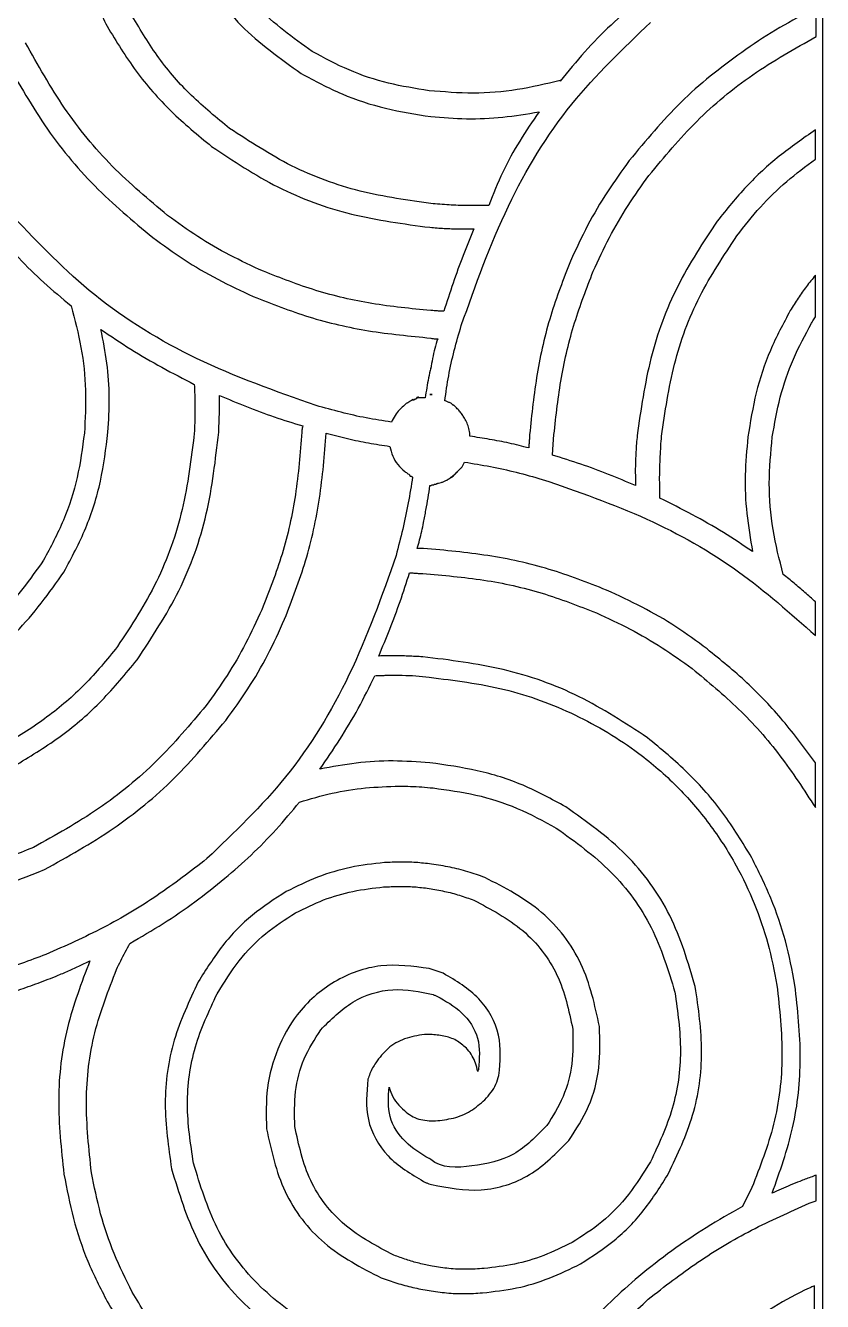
# Model space of a CAD drawing. Extents: x 0 to 371, y 0 to 260.
# Drawn here: x 343.59 to 370.44, y 122.5 to 165.5 of the extents above; entities that cross this region are included whole.
import ezdxf

# ---------------------------------------------------------------- set-up
doc = ezdxf.new("R2010")
doc.units = 0
doc.layers.add('Layer_1', color=7, linetype='CONTINUOUS')

msp = doc.modelspace()

# ---------------------------------------------------------------- linework, layer by layer
at = {"layer": 'Layer_1', "color": 7}
for points in [[(0.02646, 259.95312), (370.443122, 259.95312), (370.443122, 0.661457), (0.02646, 0.661457)], [(357.213848, 153.061664), (357.293435, 153.061664), (357.213848, 153.061664)], [(350.123332, 153.034793)], [(356.658329, 152.902502)], [(356.843326, 152.982083)], [(353.72156, 151.765103)], [(357.963148, 150.298009)], [(355.822193, 143.603326)], [(356.181867, 139.865571)], [(345.757707, 133.984794)]]:
    msp.add_lwpolyline(points, close=True, dxfattribs=at)
for points in [[(370.231665, 165.126561), (370.231665, 166.052603)], [(361.605825, 163.618127), (361.605825, 163.644998)], [(370.204784, 160.999164), (370.204784, 161.977916)], [(370.204784, 155.680627), (370.204784, 157.083125)], [(357.240201, 153.93448), (357.240201, 153.960835)], [(356.658329, 152.876146), (356.631976, 152.876146)], [(357.055204, 152.955728), (357.028851, 152.955728), (356.975617, 152.955728), (356.949265, 152.955728), (356.922912, 152.955728), (356.89656, 152.955728), (356.870207, 152.955728)], [(357.743015, 152.849791), (357.716662, 152.849791)], [(358.113537, 152.611563), (358.03395, 152.691145)], [(358.563117, 151.659166), (358.563117, 151.711877)], [(358.166242, 150.494897), (358.245829, 150.574478)], [(358.298534, 150.627188), (358.37812, 150.785835)], [(357.478431, 150.071666), (357.504784, 150.071666)], [(357.769367, 150.177603), (357.796249, 150.177603), (357.822601, 150.203958)], [(357.981245, 150.309895), (358.060832, 150.38896)], [(357.213848, 149.992085), (357.240201, 149.992085)], [(357.002499, 147.875418), (356.790621, 147.875418)], [(370.204784, 144.938647), (370.204784, 146.076561)], [(370.204784, 139.144168), (370.204784, 140.652603)], [(357.663957, 133.561563), (357.187496, 133.72021)], [(357.293435, 131.498123), (357.028851, 131.498123)], [(357.187496, 128.587706), (357.399374, 128.587706)], [(369.993435, 125.809581), (370.231665, 125.888647), (370.231665, 126.761978)], [(368.061765, 126.338748), (367.744476, 125.703645)], [(370.178431, 122.105415), (370.178431, 123.031456)]]:
    msp.add_lwpolyline(points, dxfattribs=at)
for points, knots in [([(348.508951, 169.941771), (348.756122, 169.125187), (349.247909, 167.500461), (350.777636, 165.379759), (352.169615, 164.385996), (352.874576, 163.88271)], [0, 0, 0, 0, 2.548266, 5.070183, 7.657964, 7.657964, 7.657964, 7.657964]), ([(353.245098, 164.62375), (352.603369, 165.087421), (351.335958, 166.003168), (349.929763, 167.930581), (349.476908, 169.411566), (349.249996, 170.153644)], [0, 0, 0, 0, 2.366487, 4.673791, 6.990992, 6.990992, 6.990992, 6.990992]), ([(344.884371, 169.756769), (344.979483, 169.258366), (345.169245, 168.263987), (345.651251, 166.81927), (346.110201, 165.91977), (346.339579, 165.47021)], [0, 0, 0, 0, 1.521336, 3.035266, 4.547924, 4.547924, 4.547924, 4.547924]), ([(364.251659, 166.343541), (363.936949, 166.071), (363.302796, 165.521819), (362.4127, 164.614901), (361.876294, 163.95225), (361.605825, 163.618127)], [0, 0, 0, 0, 1.248722, 2.516229, 3.805333, 3.805333, 3.805333, 3.805333]), ([(370.231665, 166.052603), (370.211804, 166.043549), (370.170413, 166.024682), (370.107399, 166.000927), (369.246689, 165.609935), (367.710163, 164.639859), (365.614674, 162.982485), (364.491838, 161.621595), (363.93437, 160.945938)], [0, 0, 0, 0, 0.065467, 0.136432, 0.201899, 2.900739, 5.558449, 8.179016, 8.179016, 8.179016, 8.179016]), ([(350.466973, 162.030627), (350.027573, 162.38871), (349.155324, 163.099538), (348.042206, 164.375349), (347.471321, 165.334873), (347.186034, 165.814375)], [0, 0, 0, 0, 1.698782, 3.372239, 5.043885, 5.043885, 5.043885, 5.043885]), ([(358.272181, 155.389688), (358.754212, 156.750188), (359.68734, 159.383878), (361.822869, 162.902854), (363.725084, 164.720235), (364.648534, 165.602501)], [0, 0, 0, 0, 4.325799, 8.373985, 12.193381, 12.193381, 12.193381, 12.193381]), ([(346.339579, 165.47021), (346.650917, 164.957652), (347.27248, 163.93437), (348.46603, 162.572136), (349.39272, 161.807119), (349.858749, 161.422394)], [0, 0, 0, 0, 1.796895, 3.587358, 5.398689, 5.398689, 5.398689, 5.398689]), ([(364.595829, 160.443127), (365.113673, 161.066744), (366.155901, 162.321856), (368.064677, 163.905826), (369.505697, 164.7176), (370.231665, 165.126561)], [0, 0, 0, 0, 2.428551, 4.887777, 7.384546, 7.384546, 7.384546, 7.384546]), ([(348.376659, 159.093855), (347.73717, 159.63098), (346.450776, 160.711459), (344.837256, 162.686882), (344.005986, 164.169062), (343.587807, 164.914688)], [0, 0, 0, 0, 2.501839, 5.032693, 7.594724, 7.594724, 7.594724, 7.594724]), ([(342.847291, 164.465103), (343.28627, 163.677561), (344.157665, 162.114256), (345.855898, 160.042422), (347.205787, 158.912815), (347.874374, 158.353331)], [0, 0, 0, 0, 2.701851, 5.363294, 7.97507, 7.97507, 7.97507, 7.97507]), ([(357.187496, 163.300833), (356.728599, 163.373369), (355.808406, 163.518822), (354.475283, 163.960951), (353.654557, 164.403141), (353.245098, 164.62375)], [0, 0, 0, 0, 1.392508, 2.792301, 4.185936, 4.185936, 4.185936, 4.185936]), ([(352.874576, 163.88271), (353.32774, 163.639148), (354.235002, 163.151524), (355.71282, 162.671002), (356.730901, 162.508696), (357.240201, 162.427502)], [0, 0, 0, 0, 1.541296, 3.085767, 4.63181, 4.63181, 4.63181, 4.63181]), ([(361.605825, 163.644998), (361.124452, 163.530442), (360.161047, 163.301174), (358.671722, 163.178811), (357.682615, 163.260128), (357.187496, 163.300833)], [0, 0, 0, 0, 1.483304, 2.968637, 4.457369, 4.457369, 4.457369, 4.457369]), ([(357.240201, 162.427502), (357.641665, 162.395812), (358.450175, 162.331991), (359.675565, 162.386343), (360.485038, 162.519683), (360.891662, 162.586664)], [0, 0, 0, 0, 1.207436, 2.431654, 3.667341, 3.667341, 3.667341, 3.667341]), ([(360.891662, 162.586664), (360.669207, 162.263297), (360.221839, 161.61299), (359.6463, 160.561616), (359.348737, 159.815447), (359.198223, 159.438019)], [0, 0, 0, 0, 1.177146, 2.3673, 3.58549, 3.58549, 3.58549, 3.58549]), ([(357.319787, 159.49073), (356.494252, 159.604223), (354.85558, 159.829505), (352.515814, 160.687167), (351.148024, 161.58405), (350.466973, 162.030627)], [0, 0, 0, 0, 2.495871, 4.954259, 7.392291, 7.392291, 7.392291, 7.392291]), ([(370.204784, 161.977916), (369.792477, 161.692521), (368.968041, 161.121854), (367.850177, 160.094202), (367.216786, 159.306125), (366.897492, 158.908853)], [0, 0, 0, 0, 1.503379, 3.006114, 4.533713, 4.533713, 4.533713, 4.533713]), ([(349.858749, 161.422394), (350.587186, 160.936944), (352.049604, 159.96235), (354.56625, 159.046357), (356.326935, 158.814017), (357.213848, 158.69698)], [0, 0, 0, 0, 2.619891, 5.259719, 7.939247, 7.939247, 7.939247, 7.939247]), ([(363.93437, 160.945938), (363.682802, 160.598304), (363.173584, 159.894632), (362.508699, 158.761406), (362.136714, 157.961231), (361.949995, 157.559581)], [0, 0, 0, 0, 1.286898, 2.604908, 3.933251, 3.933251, 3.933251, 3.933251]), ([(367.55895, 158.406041), (367.815192, 158.736694), (368.323832, 159.393038), (369.219914, 160.257418), (369.876835, 160.752173), (370.204784, 160.999164)], [0, 0, 0, 0, 1.253799, 2.488785, 3.719926, 3.719926, 3.719926, 3.719926]), ([(362.717393, 157.215416), (362.893277, 157.597311), (363.24317, 158.357032), (363.872352, 159.437319), (364.355539, 160.109066), (364.595829, 160.443127)], [0, 0, 0, 0, 1.260922, 2.508408, 3.742494, 3.742494, 3.742494, 3.742494]), ([(351.604893, 157.215416), (351.222957, 157.391306), (350.463124, 157.741225), (349.382623, 158.37034), (348.710762, 158.85356), (348.376659, 159.093855)], [0, 0, 0, 0, 1.261045, 2.508749, 3.742947, 3.742947, 3.742947, 3.742947]), ([(359.198223, 159.438019), (358.9869, 159.43265), (358.566145, 159.421959), (357.939339, 159.442971), (357.525137, 159.4749), (357.319787, 159.49073)], [0, 0, 0, 0, 0.634069, 1.262461, 1.880318, 1.880318, 1.880318, 1.880318]), ([(353.37739, 152.691145), (352.01689, 153.173176), (349.383201, 154.106303), (345.864226, 156.241834), (344.046845, 158.14405), (343.164579, 159.0675)], [0, 0, 0, 0, 4.325799, 8.373984, 12.193381, 12.193381, 12.193381, 12.193381]), ([(357.213848, 158.69698), (357.375097, 158.682738), (357.70108, 158.653946), (358.195652, 158.644661), (358.528188, 158.6444), (358.695409, 158.644269)], [0, 0, 0, 0, 0.485488, 0.981473, 1.483178, 1.483178, 1.483178, 1.483178]), ([(366.897492, 158.908853), (366.425706, 158.194781), (365.475102, 156.755997), (364.570145, 154.287692), (364.323269, 152.557009), (364.198954, 151.685522)], [0, 0, 0, 0, 2.561757, 5.16169, 7.798819, 7.798819, 7.798819, 7.798819]), ([(342.582707, 158.538333), (342.837224, 158.243129), (343.349448, 157.649022), (344.201493, 156.820244), (344.813494, 156.309242), (345.122601, 156.051146)], [0, 0, 0, 0, 1.168936, 2.352525, 3.560392, 3.560392, 3.560392, 3.560392]), ([(347.874374, 158.353331), (348.222007, 158.101763), (348.925678, 157.592545), (350.058901, 156.927659), (350.859074, 156.555675), (351.260723, 156.368956)], [0, 0, 0, 0, 1.286896, 2.604903, 3.933244, 3.933244, 3.933244, 3.933244]), ([(358.695409, 158.644269), (358.571839, 158.345034), (358.322702, 157.741727), (357.989027, 156.813454), (357.783801, 156.183679), (357.680494, 155.86666)], [0, 0, 0, 0, 0.97113, 1.957958, 2.958231, 2.958231, 2.958231, 2.958231]), ([(365.019056, 151.659166), (365.137883, 152.475253), (365.373332, 154.09229), (366.217968, 156.401209), (367.113729, 157.740414), (367.55895, 158.406041)], [0, 0, 0, 0, 2.47089, 4.895948, 7.292381, 7.292381, 7.292381, 7.292381]), ([(361.949995, 157.559581), (361.714421, 156.951308), (361.236692, 155.717774), (360.787313, 153.749559), (360.646017, 152.397454), (360.574374, 151.711877)], [0, 0, 0, 0, 1.955079, 3.964759, 6.031876, 6.031876, 6.031876, 6.031876]), ([(357.240201, 155.8925), (356.578817, 155.957148), (355.273052, 156.084782), (353.376303, 156.52228), (352.189016, 156.986854), (351.604893, 157.215416)], [0, 0, 0, 0, 1.992575, 3.933927, 5.81399, 5.81399, 5.81399, 5.81399]), ([(361.394476, 151.711877), (361.466193, 152.355999), (361.607907, 153.628798), (362.046577, 155.478845), (362.495985, 156.642248), (362.717393, 157.215416)], [0, 0, 0, 0, 1.943386, 3.84017, 5.682105, 5.682105, 5.682105, 5.682105]), ([(370.204784, 157.083125), (370.102455, 156.95804), (369.897792, 156.707864), (369.620581, 156.306479), (369.446229, 156.031254), (369.358329, 155.8925)], [0, 0, 0, 0, 0.484647, 0.969317, 1.462103, 1.462103, 1.462103, 1.462103]), ([(351.260723, 156.368956), (351.882011, 156.124483), (353.143786, 155.627982), (355.157162, 155.164957), (356.541137, 155.033074), (357.240201, 154.966458)], [0, 0, 0, 0, 2.001113, 4.064069, 6.169652, 6.169652, 6.169652, 6.169652]), ([(345.122601, 156.051146), (345.246016, 155.585359), (345.49319, 154.652483), (345.646315, 153.207963), (345.59685, 152.245226), (345.572181, 151.765103)], [0, 0, 0, 0, 1.444351, 2.892737, 4.33365, 4.33365, 4.33365, 4.33365]), ([(357.680494, 155.86666), (357.634579, 155.868601), (357.539023, 155.872641), (357.392697, 155.888103), (357.291612, 155.891017), (357.240201, 155.8925)], [0, 0, 0, 0, 0.13784, 0.286873, 0.441115, 0.441115, 0.441115, 0.441115]), ([(369.358329, 155.8925), (369.121933, 155.450045), (368.648842, 154.564571), (368.171838, 153.124981), (368.010404, 152.131082), (367.929473, 151.632811)], [0, 0, 0, 0, 1.503159, 3.008233, 4.521331, 4.521331, 4.521331, 4.521331]), ([(370.072492, 155.46927), (370.088035, 155.493296), (370.117645, 155.539067), (370.159631, 155.610829), (370.189241, 155.6566), (370.204784, 155.680627)], [0, 0, 0, 0, 0.085838, 0.163521, 0.249359, 0.249359, 0.249359, 0.249359]), ([(346.365931, 151.791458), (346.388815, 152.180957), (346.434502, 152.958616), (346.356424, 154.122974), (346.203632, 154.88079), (346.127701, 155.257396)], [0, 0, 0, 0, 1.16987, 2.335716, 3.487486, 3.487486, 3.487486, 3.487486]), ([(346.127701, 155.257396), (346.460103, 155.032807), (347.12909, 154.580802), (348.183451, 153.967689), (348.910469, 153.593585), (349.276348, 153.405313)], [0, 0, 0, 0, 1.203234, 2.421603, 3.655969, 3.655969, 3.655969, 3.655969]), ([(357.716662, 152.849791), (357.757332, 153.132578), (357.839132, 153.701358), (358.025332, 154.549867), (358.189495, 155.108377), (358.272181, 155.389688)], [0, 0, 0, 0, 0.856909, 1.723537, 2.603019, 2.603019, 2.603019, 2.603019]), ([(368.749575, 151.632811), (368.828943, 152.080597), (368.987647, 152.975991), (369.430787, 154.270689), (369.858942, 155.070399), (370.072492, 155.46927)], [0, 0, 0, 0, 1.363155, 2.725773, 4.081693, 4.081693, 4.081693, 4.081693]), ([(357.240201, 154.966458), (357.266508, 154.959351), (357.318533, 154.945296), (357.398969, 154.94025), (357.451978, 154.940152), (357.478431, 154.940103)], [0, 0, 0, 0, 0.08155, 0.161267, 0.240676, 0.240676, 0.240676, 0.240676]), ([(357.478431, 154.940103), (357.444783, 154.832008), (357.376804, 154.613632), (357.29832, 154.277468), (357.259613, 154.049042), (357.240201, 153.93448)], [0, 0, 0, 0, 0.339555, 0.685981, 1.034529, 1.034529, 1.034529, 1.034529]), ([(357.240201, 153.960835), (357.215593, 153.848652), (357.166957, 153.626928), (357.107677, 153.291309), (357.072779, 153.068125), (357.055204, 152.955728)], [0, 0, 0, 0, 0.344516, 0.680921, 1.022213, 1.022213, 1.022213, 1.022213]), ([(349.276348, 153.405313), (349.283393, 153.220481), (349.297405, 152.852884), (349.297672, 152.305766), (349.283406, 151.944056), (349.276348, 151.765103)], [0, 0, 0, 0, 0.554872, 1.103538, 1.64078, 1.64078, 1.64078, 1.64078]), ([(350.096451, 151.791458), (350.103607, 151.926313), (350.118119, 152.199799), (350.123034, 152.61446), (350.123232, 152.89403), (350.123332, 153.034793)], [0, 0, 0, 0, 0.405094, 0.821528, 1.24383, 1.24383, 1.24383, 1.24383]), ([(350.123332, 153.034793), (350.425416, 152.905888), (351.032327, 152.646906), (351.968011, 152.301969), (352.606141, 152.103417), (352.92781, 152.003331)], [0, 0, 0, 0, 0.985224, 1.979397, 2.989934, 2.989934, 2.989934, 2.989934]), ([(355.917284, 152.135623), (355.634378, 152.177912), (355.065247, 152.262986), (354.219776, 152.460081), (353.659093, 152.613874), (353.37739, 152.691145)], [0, 0, 0, 0, 0.857836, 1.725738, 2.602109, 2.602109, 2.602109, 2.602109]), ([(356.631976, 152.876146), (356.607664, 152.865769), (356.561306, 152.845981), (356.502235, 152.80643), (356.459317, 152.770564), (356.417226, 152.764449), (356.39247, 152.742033), (356.318748, 152.669518), (356.186238, 152.553742), (356.031234, 152.359094), (355.955682, 152.210926), (355.917284, 152.135623)], [0, 0, 0, 0, 0.079, 0.150637, 0.214084, 0.241585, 0.27433, 0.310965, 0.554251, 0.799137, 1.052214, 1.052214, 1.052214, 1.052214]), ([(356.658329, 152.902502), (356.649314, 152.900703), (356.632334, 152.897315), (356.618758, 152.887056), (356.598265, 152.871454), (356.629233, 152.881944), (356.637096, 152.897887), (356.651005, 152.90091), (356.658329, 152.902502)], [0, 0, 0, 0, 0.026326, 0.049588, 0.059946, 0.08065, 0.099263, 0.119967, 0.119967, 0.119967, 0.119967]), ([(356.870207, 152.955728), (356.855216, 152.955837), (356.828909, 152.956028), (356.791005, 152.950706), (356.769685, 152.935063), (356.758179, 152.923336), (356.752448, 152.91877), (356.745901, 152.912989), (356.735508, 152.909333), (356.723895, 152.903331), (356.705023, 152.904227), (356.695954, 152.884444), (356.676691, 152.875396), (356.664939, 152.875876), (356.658329, 152.876146)], [0, 0, 0, 0, 0.045115, 0.079171, 0.112338, 0.121873, 0.1285, 0.134326, 0.147904, 0.160995, 0.173362, 0.200337, 0.215562, 0.235129, 0.235129, 0.235129, 0.235129]), ([(356.843326, 152.982083), (356.833989, 152.980282), (356.814644, 152.97655), (356.796362, 152.961919), (356.748778, 152.95274), (356.796362, 152.961919), (356.814644, 152.97655), (356.833989, 152.980282), (356.843326, 152.982083)], [0, 0, 0, 0, 0.027247, 0.056453, 0.0837, 0.110946, 0.140152, 0.167399, 0.167399, 0.167399, 0.167399]), ([(357.875306, 152.797081), (357.859613, 152.798583), (357.828916, 152.801522), (357.786708, 152.825924), (357.758352, 152.841413), (357.743015, 152.849791)], [0, 0, 0, 0, 0.046711, 0.09137, 0.143979, 0.143979, 0.143979, 0.143979]), ([(358.03395, 152.691145), (358.026902, 152.692539), (358.013516, 152.695187), (358.001902, 152.713815), (357.973563, 152.715885), (357.954475, 152.747625), (357.918101, 152.772895), (357.890508, 152.78849), (357.875306, 152.797081)], [0, 0, 0, 0, 0.020704, 0.039317, 0.060021, 0.098195, 0.140842, 0.193161, 0.193161, 0.193161, 0.193161]), ([(358.37812, 152.267914), (358.351989, 152.309802), (358.300836, 152.391797), (358.212844, 152.507369), (358.146878, 152.576581), (358.113537, 152.611563)], [0, 0, 0, 0, 0.148072, 0.289855, 0.434751, 0.434751, 0.434751, 0.434751]), ([(358.563117, 151.711877), (358.552735, 151.779813), (358.532543, 151.911933), (358.474612, 152.101871), (358.410011, 152.213037), (358.37812, 152.267914)], [0, 0, 0, 0, 0.206158, 0.400932, 0.59082, 0.59082, 0.59082, 0.59082]), ([(344.884371, 147.081668), (345.143573, 147.569767), (345.661975, 148.545961), (346.16081, 150.140964), (346.297444, 151.24038), (346.365931, 151.791458)], [0, 0, 0, 0, 1.655746, 3.311481, 4.975488, 4.975488, 4.975488, 4.975488]), ([(347.345207, 144.118541), (347.846574, 144.877484), (348.854293, 146.402918), (349.783551, 149.030862), (349.991698, 150.867262), (350.096451, 151.791458)], [0, 0, 0, 0, 2.722158, 5.471388, 8.256756, 8.256756, 8.256756, 8.256756]), ([(352.901457, 151.791458), (352.843951, 151.088607), (352.730613, 149.703376), (352.28702, 147.688038), (351.794346, 146.431124), (351.551659, 145.811978)], [0, 0, 0, 0, 2.114459, 4.167331, 6.160257, 6.160257, 6.160257, 6.160257]), ([(352.92781, 152.003331), (352.920737, 151.979315), (352.90733, 151.933794), (352.901339, 151.862175), (352.901417, 151.81564), (352.901457, 151.791458)], [0, 0, 0, 0, 0.074913, 0.141994, 0.214569, 0.214569, 0.214569, 0.214569]), ([(345.572181, 151.765103), (345.505259, 151.264477), (345.37143, 150.263358), (344.906282, 148.813418), (344.432896, 147.923053), (344.19656, 147.478543)], [0, 0, 0, 0, 1.513457, 3.026512, 4.535004, 4.535004, 4.535004, 4.535004]), ([(349.276348, 151.765103), (349.169426, 150.900351), (348.956818, 149.180839), (348.09292, 146.715512), (347.151805, 145.281381), (346.683749, 144.568127)], [0, 0, 0, 0, 2.61027, 5.190382, 7.743209, 7.743209, 7.743209, 7.743209]), ([(352.319056, 145.494168), (352.570687, 146.144277), (353.082428, 147.466406), (353.544204, 149.579243), (353.662007, 151.031129), (353.72156, 151.765103)], [0, 0, 0, 0, 2.089227, 4.248873, 6.456838, 6.456838, 6.456838, 6.456838]), ([(353.72156, 151.765103), (353.958977, 151.69983), (354.430804, 151.570111), (355.147687, 151.426959), (355.626198, 151.35223), (355.864579, 151.315002)], [0, 0, 0, 0, 0.738481, 1.467605, 2.191421, 2.191421, 2.191421, 2.191421]), ([(360.547492, 151.262291), (360.327596, 151.318827), (359.890226, 151.431274), (359.225918, 151.552563), (358.783712, 151.623686), (358.563117, 151.659166)], [0, 0, 0, 0, 0.680934, 1.354363, 2.024705, 2.024705, 2.024705, 2.024705]), ([(360.574374, 151.711877), (360.572777, 151.661215), (360.569642, 151.56173), (360.552224, 151.412438), (360.549089, 151.312953), (360.547492, 151.262291)], [0, 0, 0, 0, 0.151997, 0.298481, 0.450478, 0.450478, 0.450478, 0.450478]), ([(361.341242, 151.024063), (361.348454, 151.103056), (361.362686, 151.258948), (361.372415, 151.488807), (361.387246, 151.638767), (361.394476, 151.711877)], [0, 0, 0, 0, 0.237934, 0.469565, 0.689925, 0.689925, 0.689925, 0.689925]), ([(364.198954, 151.685522), (364.183134, 151.50009), (364.151363, 151.127706), (364.130142, 150.562506), (364.140844, 150.183501), (364.146249, 149.992085)], [0, 0, 0, 0, 0.558295, 1.121167, 1.695522, 1.695522, 1.695522, 1.695522]), ([(364.966351, 149.568855), (364.960953, 149.80437), (364.950245, 150.271556), (364.971496, 150.968908), (365.00324, 151.429616), (365.019056, 151.659166)], [0, 0, 0, 0, 0.706631, 1.40173, 2.091998, 2.091998, 2.091998, 2.091998]), ([(367.929473, 151.632811), (367.890698, 151.205383), (367.812854, 150.347276), (367.866075, 149.049376), (368.014069, 148.19665), (368.088117, 147.769998)], [0, 0, 0, 0, 1.28672, 2.583227, 3.881496, 3.881496, 3.881496, 3.881496]), ([(369.120098, 147.002603), (368.99132, 147.503702), (368.733117, 148.508423), (368.606716, 150.072814), (368.701857, 151.111731), (368.749575, 151.632811)], [0, 0, 0, 0, 1.550462, 3.108725, 4.676749, 4.676749, 4.676749, 4.676749]), ([(355.864579, 151.315002), (355.890515, 151.204534), (355.941848, 150.985893), (356.12022, 150.694086), (356.284771, 150.543934), (356.367393, 150.468541)], [0, 0, 0, 0, 0.338897, 0.670754, 1.005417, 1.005417, 1.005417, 1.005417]), ([(364.146249, 149.992085), (363.844117, 150.121028), (363.237064, 150.380104), (362.301236, 150.725298), (361.66296, 150.923939), (361.341242, 151.024063)], [0, 0, 0, 0, 0.985402, 1.9799, 2.990608, 2.990608, 2.990608, 2.990608]), ([(358.060832, 150.38896), (358.067939, 150.390873), (358.08313, 150.394963), (358.095252, 150.419042), (358.10756, 150.444143), (358.136465, 150.447101), (358.147007, 150.473235), (358.159226, 150.486995), (358.166242, 150.494897)], [0, 0, 0, 0, 0.021088, 0.045075, 0.07725, 0.098288, 0.122071, 0.15414, 0.15414, 0.15414, 0.15414]), ([(358.245829, 150.574478), (358.253827, 150.58142), (358.267758, 150.593511), (358.292898, 150.604804), (358.296734, 150.620038), (358.298534, 150.627188)], [0, 0, 0, 0, 0.032068, 0.055851, 0.07689, 0.07689, 0.07689, 0.07689]), ([(358.37812, 150.785835), (358.669618, 150.738075), (359.255226, 150.642127), (360.130481, 150.451252), (360.707358, 150.286732), (360.997601, 150.203958)], [0, 0, 0, 0, 0.886089, 1.780118, 2.685403, 2.685403, 2.685403, 2.685403]), ([(356.631976, 150.283539), (356.584235, 149.991771), (356.488085, 149.404159), (356.301467, 148.521711), (356.15199, 147.934457), (356.076457, 147.637706)], [0, 0, 0, 0, 0.886865, 1.786119, 2.704709, 2.704709, 2.704709, 2.704709]), ([(356.367393, 150.468541), (356.385316, 150.457855), (356.422114, 150.435915), (356.471316, 150.395231), (356.508114, 150.373291), (356.526037, 150.362605)], [0, 0, 0, 0, 0.062523, 0.128365, 0.190888, 0.190888, 0.190888, 0.190888]), ([(356.526037, 150.362605), (356.527812, 150.353797), (356.531426, 150.335856), (356.552043, 150.315279), (356.576663, 150.31034), (356.599247, 150.305684), (356.611492, 150.287743), (356.624919, 150.284988), (356.631976, 150.283539)], [0, 0, 0, 0, 0.02659, 0.054164, 0.080754, 0.101587, 0.120387, 0.141221, 0.141221, 0.141221, 0.141221]), ([(357.240201, 149.992085), (357.251009, 149.999079), (357.273089, 150.013366), (357.31007, 150.02032), (357.347847, 150.013011), (357.369844, 150.039654), (357.398287, 150.046986), (357.422396, 150.039972), (357.436333, 150.055804), (357.453382, 150.066636), (357.469745, 150.069922), (357.478431, 150.071666)], [0, 0, 0, 0, 0.038244, 0.078122, 0.111485, 0.143867, 0.171286, 0.197817, 0.208175, 0.231437, 0.257763, 0.257763, 0.257763, 0.257763]), ([(357.504784, 150.071666), (357.533521, 150.080773), (357.593368, 150.099737), (357.684261, 150.129454), (357.741062, 150.161589), (357.769367, 150.177603)], [0, 0, 0, 0, 0.090503, 0.188474, 0.285792, 0.285792, 0.285792, 0.285792]), ([(357.822601, 150.203958), (357.829641, 150.205351), (357.84301, 150.207997), (357.854744, 150.226644), (357.880603, 150.228478), (357.901138, 150.25312), (357.924315, 150.259051), (357.96655, 150.289169), (357.945049, 150.279437), (357.937382, 150.274683), (357.928479, 150.269829), (357.918826, 150.266105), (357.910175, 150.263317), (357.893828, 150.25033), (357.923851, 150.276687), (357.938522, 150.287074), (357.960083, 150.294003), (357.970295, 150.304681), (357.976809, 150.308109), (357.980259, 150.309497), (357.981245, 150.309895)], [0, 0, 0, 0, 0.020704, 0.039317, 0.060021, 0.093039, 0.123002, 0.156021, 0.166067, 0.175841, 0.185629, 0.195942, 0.206203, 0.215835, 0.240094, 0.264823, 0.290362, 0.300994, 0.308966, 0.31216, 0.31216, 0.31216, 0.31216]), ([(357.963148, 150.298009), (357.962938, 150.297702), (357.962506, 150.297068), (357.962171, 150.295952), (357.961185, 150.293974), (357.958722, 150.291808), (357.955571, 150.28872), (357.952792, 150.276323), (357.977709, 150.293719), (357.989014, 150.295646), (358.016746, 150.313271), (357.990899, 150.308197), (357.979573, 150.304393), (357.970596, 150.300239), (357.965576, 150.298664), (357.964341, 150.298414), (357.963541, 150.298143), (357.963148, 150.298009)], [0, 0, 0, 0, 0.001111, 0.002286, 0.003469, 0.007703, 0.011844, 0.017067, 0.037771, 0.057608, 0.076462, 0.092032, 0.105709, 0.118982, 0.120221, 0.121509, 0.122753, 0.122753, 0.122753, 0.122753]), ([(360.997601, 150.203958), (362.188043, 149.793336), (364.500907, 148.995554), (367.6364, 147.226724), (369.364315, 145.687389), (370.204784, 144.938647)], [0, 0, 0, 0, 3.774179, 7.332711, 10.702872, 10.702872, 10.702872, 10.702872]), ([(356.790621, 147.875418), (356.817026, 147.972378), (356.869711, 148.16584), (356.94389, 148.456232), (357.012118, 148.79177), (357.08054, 149.168754), (357.154813, 149.582627), (357.194383, 149.857076), (357.213848, 149.992085)], [0, 0, 0, 0, 0.301481, 0.601542, 0.898921, 1.328421, 1.751036, 2.160221, 2.160221, 2.160221, 2.160221]), ([(368.088117, 147.769998), (367.761886, 147.98794), (367.101519, 148.429105), (366.058039, 149.02837), (365.332146, 149.387753), (364.966351, 149.568855)], [0, 0, 0, 0, 1.176781, 2.382078, 3.606441, 3.606441, 3.606441, 3.606441]), ([(344.19656, 147.478543), (343.737488, 146.836175), (342.828501, 145.564249), (340.89448, 144.163687), (339.410405, 143.710535), (338.666662, 143.483438)], [0, 0, 0, 0, 2.359118, 4.671189, 6.99391, 6.99391, 6.99391, 6.99391]), ([(356.076457, 147.637706), (355.594383, 146.277158), (354.661152, 143.64332), (352.525401, 140.124202), (350.623066, 138.30669), (349.699576, 137.424377)], [0, 0, 0, 0, 4.325974, 8.374506, 12.194093, 12.194093, 12.194093, 12.194093]), ([(363.166973, 146.473436), (362.528083, 146.72332), (361.230391, 147.230875), (359.151846, 147.682657), (357.725165, 147.810607), (357.002499, 147.875418)], [0, 0, 0, 0, 2.055688, 4.175448, 6.351366, 6.351366, 6.351366, 6.351366]), ([(338.825307, 142.716043), (339.642425, 142.958113), (341.270589, 143.440452), (343.387265, 144.980468), (344.380998, 146.37518), (344.884371, 147.081668)], [0, 0, 0, 0, 2.544261, 5.069618, 7.661991, 7.661991, 7.661991, 7.661991]), ([(355.494056, 144.250833), (355.617724, 144.553464), (355.867013, 145.163509), (356.22246, 146.094919), (356.424306, 146.733478), (356.526037, 147.055313)], [0, 0, 0, 0, 0.98081, 1.97712, 2.98951, 2.98951, 2.98951, 2.98951]), ([(356.526037, 147.055313), (356.576696, 147.053748), (356.676171, 147.050675), (356.825484, 147.033596), (356.924958, 147.030523), (356.975617, 147.028958)], [0, 0, 0, 0, 0.151989, 0.298449, 0.450438, 0.450438, 0.450438, 0.450438]), ([(356.975617, 147.028958), (357.663144, 146.971365), (359.019483, 146.857747), (360.989646, 146.421568), (362.219252, 145.941761), (362.823332, 145.706041)], [0, 0, 0, 0, 2.068679, 4.08105, 6.024423, 6.024423, 6.024423, 6.024423]), ([(370.204784, 146.076561), (370.088052, 146.182656), (369.853368, 146.395953), (369.49192, 146.705104), (369.24378, 146.903643), (369.120098, 147.002603)], [0, 0, 0, 0, 0.47321, 0.951367, 1.426544, 1.426544, 1.426544, 1.426544]), ([(366.553851, 144.489061), (366.206926, 144.745671), (365.507318, 145.263149), (364.368182, 145.919865), (363.568451, 146.288417), (363.166973, 146.473436)], [0, 0, 0, 0, 1.293786, 2.609047, 3.934959, 3.934959, 3.934959, 3.934959]), ([(351.551659, 145.811978), (351.375769, 145.430042), (351.025851, 144.670212), (350.396736, 143.589714), (349.913518, 142.917854), (349.673223, 142.583752)], [0, 0, 0, 0, 1.261043, 2.508743, 3.742939, 3.742939, 3.742939, 3.742939]), ([(350.334681, 142.081456), (350.590775, 142.432921), (351.105278, 143.139029), (351.768827, 144.282674), (352.134662, 145.08817), (352.319056, 145.494168)], [0, 0, 0, 0, 1.304057, 2.619905, 3.957169, 3.957169, 3.957169, 3.957169]), ([(362.823332, 145.706041), (363.205227, 145.530158), (363.964946, 145.180264), (365.045231, 144.55108), (365.716977, 144.067892), (366.051037, 143.827603)], [0, 0, 0, 0, 1.260922, 2.508405, 3.74249, 3.74249, 3.74249, 3.74249]), ([(346.683749, 144.568127), (346.326279, 144.129596), (345.61657, 143.258952), (344.328832, 142.166088), (342.991667, 141.298854), (341.625666, 140.653393), (340.275791, 140.190644), (339.344294, 140.004591), (338.878541, 139.911563)], [0, 0, 0, 0, 1.694236, 3.363681, 5.041599, 6.462658, 7.886231, 9.309833, 9.309833, 9.309833, 9.309833]), ([(370.204784, 140.652603), (369.849695, 141.132719), (369.143981, 142.086917), (367.923121, 143.380157), (367.009305, 144.120212), (366.553851, 144.489061)], [0, 0, 0, 0, 1.790655, 3.558801, 5.315728, 5.315728, 5.315728, 5.315728]), ([(343.296871, 140.599377), (343.809467, 140.910721), (344.832847, 141.532309), (346.195324, 142.725778), (346.960442, 143.652506), (347.345207, 144.118541)], [0, 0, 0, 0, 1.797008, 3.587658, 5.399077, 5.399077, 5.399077, 5.399077]), ([(356.975617, 144.224478), (356.810381, 144.233148), (356.482021, 144.250377), (355.98791, 144.26714), (355.659325, 144.25629), (355.494056, 144.250833)], [0, 0, 0, 0, 0.496425, 0.986507, 1.482446, 1.482446, 1.482446, 1.482446]), ([(364.543124, 141.499063), (363.792823, 141.991799), (362.284493, 142.982347), (359.69284, 143.894251), (357.884534, 144.114016), (356.975617, 144.224478)], [0, 0, 0, 0, 2.686193, 5.400056, 8.142673, 8.142673, 8.142673, 8.142673]), ([(355.361765, 143.589375), (355.412668, 143.591463), (355.514756, 143.595651), (355.668239, 143.60038), (355.770825, 143.602343), (355.822193, 143.603326)], [0, 0, 0, 0, 0.152838, 0.306522, 0.460652, 0.460652, 0.460652, 0.460652]), ([(355.822193, 143.603326), (355.976379, 143.604271), (356.283232, 143.606152), (356.739285, 143.587872), (357.039252, 143.553601), (357.187496, 143.536665)], [0, 0, 0, 0, 0.462565, 0.920574, 1.368072, 1.368072, 1.368072, 1.368072]), ([(366.051037, 143.827603), (366.584834, 143.387183), (367.659611, 142.500417), (369.056606, 140.919729), (369.821079, 139.737535), (370.204784, 139.144168)], [0, 0, 0, 0, 2.074087, 4.176082, 6.294278, 6.294278, 6.294278, 6.294278]), ([(353.509681, 140.44073), (353.735775, 140.771376), (354.190727, 141.436712), (354.817875, 142.483808), (355.179334, 143.218547), (355.361765, 143.589375)], [0, 0, 0, 0, 1.20159, 2.41788, 3.657285, 3.657285, 3.657285, 3.657285]), ([(357.187496, 143.536665), (358.040251, 143.431877), (359.731972, 143.223998), (362.131172, 142.336795), (364.069686, 141.180613), (365.554542, 139.894288), (366.656005, 138.6178), (367.519479, 137.278925), (368.166964, 135.91836), (368.632223, 134.568616), (368.816209, 133.634516), (368.908749, 133.164688)], [0, 0, 0, 0, 2.570343, 5.099119, 7.607888, 9.302136, 10.971555, 12.649432, 14.065305, 15.48355, 16.918764, 16.918764, 16.918764, 16.918764]), ([(349.673223, 142.583752), (349.136098, 141.944263), (348.055619, 140.657868), (346.080196, 139.044347), (344.598016, 138.213076), (343.85239, 137.794897)], [0, 0, 0, 0, 2.50184, 5.032695, 7.594725, 7.594725, 7.594725, 7.594725]), ([(344.222912, 137.054373), (345.010454, 137.493353), (346.573759, 138.364747), (348.645592, 140.06298), (349.775198, 141.412869), (350.334681, 142.081456)], [0, 0, 0, 0, 2.70185, 5.363292, 7.975068, 7.975068, 7.975068, 7.975068]), ([(368.061765, 137.451248), (367.750465, 137.963799), (367.128998, 138.98704), (365.935714, 140.349355), (365.009116, 141.114345), (364.543124, 141.499063)], [0, 0, 0, 0, 1.796821, 3.587116, 5.398343, 5.398343, 5.398343, 5.398343]), ([(357.213848, 140.652603), (356.799932, 140.682688), (355.973872, 140.742728), (354.729933, 140.667951), (353.916721, 140.516524), (353.509681, 140.44073)], [0, 0, 0, 0, 1.244141, 2.482953, 3.724407, 3.724407, 3.724407, 3.724407]), ([(361.791351, 139.17104), (361.318855, 139.428775), (360.37276, 139.944848), (358.818616, 140.430467), (357.749294, 140.578485), (357.213848, 140.652603)], [0, 0, 0, 0, 1.611897, 3.227553, 4.847955, 4.847955, 4.847955, 4.847955]), ([(352.821871, 139.329686), (353.184369, 139.436934), (353.91147, 139.652051), (355.040367, 139.829826), (355.801111, 139.853648), (356.181867, 139.865571)], [0, 0, 0, 0, 1.133319, 2.27322, 3.41543, 3.41543, 3.41543, 3.41543]), ([(356.181867, 139.865571), (356.308708, 139.864224), (356.562223, 139.861531), (356.941834, 139.841448), (357.193868, 139.817561), (357.319787, 139.805627)], [0, 0, 0, 0, 0.380518, 0.760536, 1.139962, 1.139962, 1.139962, 1.139962]), ([(357.319787, 139.805627), (357.80292, 139.740358), (358.770547, 139.609637), (360.177785, 139.157894), (361.040684, 138.690707), (361.473534, 138.456355)], [0, 0, 0, 0, 1.460967, 2.926054, 4.400678, 4.400678, 4.400678, 4.400678]), ([(350.308329, 136.762919), (350.605794, 137.019778), (351.20654, 137.538516), (352.044101, 138.399498), (352.561481, 139.018269), (352.821871, 139.329686)], [0, 0, 0, 0, 1.178672, 2.380383, 3.597987, 3.597987, 3.597987, 3.597987]), ([(366.156976, 133.111978), (365.914907, 133.929096), (365.432568, 135.55726), (363.892552, 137.673935), (362.497839, 138.667667), (361.791351, 139.17104)], [0, 0, 0, 0, 2.544261, 5.069616, 7.661989, 7.661989, 7.661989, 7.661989]), ([(361.473534, 138.456355), (362.115298, 137.992678), (363.38279, 137.07691), (364.789271, 135.149581), (365.242214, 133.668546), (365.469165, 132.92646)], [0, 0, 0, 0, 2.366593, 4.674047, 6.991296, 6.991296, 6.991296, 6.991296]), ([(343.85239, 137.794897), (342.762786, 137.372211), (340.521316, 136.502688), (336.839998, 136.164886), (334.391973, 136.545502), (333.163117, 136.736563)], [0, 0, 0, 0, 3.49491, 7.189524, 10.913492, 10.913492, 10.913492, 10.913492]), ([(349.699576, 137.424377), (349.148732, 136.998964), (348.042738, 136.144813), (346.224012, 135.059349), (344.929112, 134.486012), (344.275617, 134.196667)], [0, 0, 0, 0, 2.086879, 4.19008, 6.332929, 6.332929, 6.332929, 6.332929]), ([(355.679582, 137.292085), (355.29572, 137.248362), (354.529579, 137.161097), (353.414063, 136.824003), (352.720526, 136.484036), (352.372291, 136.313333)], [0, 0, 0, 0, 1.157449, 2.310129, 3.4726, 3.4726, 3.4726, 3.4726]), ([(357.267082, 137.239375), (357.090931, 137.260657), (356.739509, 137.303116), (356.208538, 137.312922), (355.855907, 137.299031), (355.679582, 137.292085)], [0, 0, 0, 0, 0.531999, 1.061341, 1.590741, 1.590741, 1.590741, 1.590741]), ([(359.065931, 136.78979), (358.876148, 136.85705), (358.49139, 136.99341), (357.88965, 137.145555), (357.476084, 137.207879), (357.267082, 137.239375)], [0, 0, 0, 0, 0.603872, 1.224257, 1.8581, 1.8581, 1.8581, 1.8581]), ([(369.516973, 133.164688), (369.420206, 133.663284), (369.227103, 134.658262), (368.735246, 136.098311), (368.285852, 137.001085), (368.061765, 137.451248)], [0, 0, 0, 0, 1.522577, 3.038394, 4.546008, 4.546008, 4.546008, 4.546008]), ([(333.401348, 135.836877), (334.652246, 135.668883), (337.140424, 135.334726), (340.86451, 135.712243), (343.1244, 136.615371), (344.222912, 137.054373)], [0, 0, 0, 0, 3.78064, 7.52012, 11.057185, 11.057185, 11.057185, 11.057185]), ([(347.106976, 134.567186), (347.482416, 134.785762), (348.231924, 135.222114), (349.302823, 135.954477), (349.974253, 136.494316), (350.308329, 136.762919)], [0, 0, 0, 0, 1.303058, 2.601359, 3.887051, 3.887051, 3.887051, 3.887051]), ([(362.928742, 131.762706), (362.772299, 132.48695), (362.461128, 133.9275), (361.058033, 135.758984), (359.73657, 136.44277), (359.065931, 136.78979)], [0, 0, 0, 0, 2.205182, 4.386197, 6.633614, 6.633614, 6.633614, 6.633614]), ([(352.372291, 136.313333), (351.983908, 136.064538), (351.193288, 135.558072), (350.189095, 134.51492), (349.672083, 133.690637), (349.40864, 133.270625)], [0, 0, 0, 0, 1.380481, 2.810206, 4.295602, 4.295602, 4.295602, 4.295602]), ([(352.689579, 135.599165), (353.000538, 135.752308), (353.619166, 136.056973), (354.620073, 136.35255), (355.306737, 136.431967), (355.652701, 136.47198)], [0, 0, 0, 0, 1.038733, 2.066476, 3.11009, 3.11009, 3.11009, 3.11009]), ([(355.652701, 136.47198), (355.826425, 136.478932), (356.169955, 136.49268), (356.683461, 136.483302), (357.01983, 136.44057), (357.187496, 136.41927)], [0, 0, 0, 0, 0.521619, 1.031471, 1.538189, 1.538189, 1.538189, 1.538189]), ([(357.187496, 136.41927), (357.361424, 136.389453), (357.706148, 136.330357), (358.210768, 136.198102), (358.534549, 136.080715), (358.695409, 136.022395)], [0, 0, 0, 0, 0.52926, 1.048985, 1.562131, 1.562131, 1.562131, 1.562131]), ([(358.695409, 136.022395), (359.271536, 135.719419), (360.408537, 135.12149), (361.631307, 133.551121), (361.896641, 132.306647), (362.029582, 131.683125)], [0, 0, 0, 0, 1.939424, 3.827502, 5.723392, 5.723392, 5.723392, 5.723392]), ([(350.043746, 132.87375), (350.279122, 133.25158), (350.740403, 133.992033), (351.636598, 134.927641), (352.343404, 135.378397), (352.689579, 135.599165)], [0, 0, 0, 0, 1.333712, 2.613745, 3.842465, 3.842465, 3.842465, 3.842465]), ([(344.275617, 134.196667), (343.727469, 133.9907), (342.606349, 133.569439), (340.810806, 133.152409), (339.567303, 133.002923), (338.931246, 132.92646)], [0, 0, 0, 0, 1.755379, 3.59025, 5.511548, 5.511548, 5.511548, 5.511548]), ([(346.656867, 133.693855), (346.702878, 133.791249), (346.795661, 133.987648), (346.948978, 134.277204), (347.054167, 134.470263), (347.106976, 134.567186)], [0, 0, 0, 0, 0.323104, 0.651555, 0.982695, 0.982695, 0.982695, 0.982695]), ([(342.555826, 132.767813), (342.789542, 132.832529), (343.252628, 132.960756), (343.93019, 133.197322), (344.507619, 133.41778), (344.990098, 133.619992), (345.377844, 133.797589), (345.631898, 133.922792), (345.757707, 133.984794)], [0, 0, 0, 0, 0.727345, 1.44116, 2.151888, 2.58143, 3.010336, 3.431095, 3.431095, 3.431095, 3.431095]), ([(345.757707, 133.984794), (345.47491, 133.240554), (344.903612, 131.737064), (344.609818, 129.275203), (344.791633, 127.628344), (344.884371, 126.788333)], [0, 0, 0, 0, 2.382663, 4.813388, 7.344013, 7.344013, 7.344013, 7.344013]), ([(357.187496, 133.72021), (356.641938, 133.794523), (355.544842, 133.943964), (353.935177, 133.35284), (352.74392, 132.305871), (352.043224, 131.01858), (351.672913, 129.700358), (351.69808, 128.786277), (351.710832, 128.323123)], [0, 0, 0, 0, 1.631158, 3.280195, 4.958221, 6.281954, 7.628515, 9.011583, 9.011583, 9.011583, 9.011583]), ([(345.810412, 126.841044), (345.723141, 127.64543), (345.552415, 129.219032), (345.826943, 131.566482), (346.382675, 132.991009), (346.656867, 133.693855)], [0, 0, 0, 0, 2.423407, 4.740849, 6.997814, 6.997814, 6.997814, 6.997814]), ([(359.542393, 130.12198), (359.582538, 130.579984), (359.663813, 131.507213), (358.924933, 132.820973), (358.092691, 133.309761), (357.663957, 133.561563)], [0, 0, 0, 0, 1.356337, 2.745906, 4.222352, 4.222352, 4.222352, 4.222352]), ([(349.40864, 133.270625), (349.104878, 132.626705), (348.493611, 131.330927), (348.192142, 129.146123), (348.402488, 127.703492), (348.508951, 126.973335)], [0, 0, 0, 0, 2.127754, 4.281735, 6.489169, 6.489169, 6.489169, 6.489169]), ([(349.249996, 127.158853), (349.148786, 127.819172), (348.948634, 129.12502), (349.220544, 131.107553), (349.770163, 132.286772), (350.043746, 132.87375)], [0, 0, 0, 0, 1.997914, 3.95108, 5.886882, 5.886882, 5.886882, 5.886882]), ([(353.536034, 131.65677), (353.874486, 131.99906), (354.546201, 132.678393), (355.955915, 133.129983), (356.870519, 132.940481), (357.319787, 132.847395)], [0, 0, 0, 0, 1.431651, 2.841352, 4.20238, 4.20238, 4.20238, 4.20238]), ([(365.469165, 132.92646), (365.563188, 132.26587), (365.749258, 130.958562), (365.472053, 128.978271), (364.922195, 127.798652), (364.648534, 127.211563)], [0, 0, 0, 0, 1.996072, 3.950228, 5.886441, 5.886441, 5.886441, 5.886441]), ([(365.257287, 126.814688), (365.561049, 127.458609), (366.172316, 128.754386), (366.473785, 130.93919), (366.263438, 132.381822), (366.156976, 133.111978)], [0, 0, 0, 0, 2.127754, 4.281735, 6.489169, 6.489169, 6.489169, 6.489169]), ([(368.908749, 133.164688), (368.995905, 132.366521), (369.166802, 130.801468), (368.890814, 128.463142), (368.335907, 127.041224), (368.061765, 126.338748)], [0, 0, 0, 0, 2.404717, 4.715186, 6.971166, 6.971166, 6.971166, 6.971166]), ([(368.749575, 126.15323), (369.007773, 126.880711), (369.530492, 128.353488), (369.780055, 130.746932), (369.605778, 132.348562), (369.516973, 133.164688)], [0, 0, 0, 0, 2.310336, 4.677247, 7.136435, 7.136435, 7.136435, 7.136435]), ([(357.319787, 132.847395), (357.330917, 132.840122), (357.355585, 132.824001), (357.403177, 132.814843), (357.435016, 132.801382), (357.452079, 132.794169)], [0, 0, 0, 0, 0.039542, 0.087642, 0.143182, 0.143182, 0.143182, 0.143182]), ([(357.452079, 132.794169), (357.743392, 132.628937), (358.330695, 132.295821), (358.938106, 131.386565), (358.882619, 130.68722), (358.854582, 130.333853)], [0, 0, 0, 0, 1.000476, 2.017012, 3.055255, 3.055255, 3.055255, 3.055255]), ([(352.663226, 128.402188), (352.653765, 128.794088), (352.635109, 129.566839), (352.923873, 130.700195), (353.332859, 131.339285), (353.536034, 131.65677)], [0, 0, 0, 0, 1.173336, 2.313594, 3.439246, 3.439246, 3.439246, 3.439246]), ([(362.029582, 131.683125), (362.037346, 131.290952), (362.052664, 130.517184), (361.753765, 129.389219), (361.35413, 128.746697), (361.156245, 128.428544)], [0, 0, 0, 0, 1.173487, 2.315325, 3.435287, 3.435287, 3.435287, 3.435287]), ([(361.89729, 127.926248), (362.139294, 128.300008), (362.626124, 129.051885), (362.967696, 130.389658), (362.941846, 131.300804), (362.928742, 131.762706)], [0, 0, 0, 0, 1.329543, 2.674589, 4.057533, 4.057533, 4.057533, 4.057533]), ([(357.028851, 131.498123), (356.802919, 131.463157), (356.364367, 131.395284), (355.777663, 131.05896), (355.517756, 130.716183), (355.388117, 130.54521)], [0, 0, 0, 0, 0.682481, 1.324746, 1.963908, 1.963908, 1.963908, 1.963908]), ([(358.48406, 130.995311), (358.376947, 131.096148), (358.162361, 131.29816), (357.736248, 131.450952), (357.442142, 131.482282), (357.293435, 131.498123)], [0, 0, 0, 0, 0.437287, 0.876048, 1.324793, 1.324793, 1.324793, 1.324793]), ([(358.8277, 130.254272), (358.807074, 130.346646), (358.766832, 130.526869), (358.652305, 130.780755), (358.540373, 130.923498), (358.48406, 130.995311)], [0, 0, 0, 0, 0.283586, 0.553273, 0.826327, 0.826327, 0.826327, 0.826327]), ([(355.388117, 130.54521), (355.352527, 130.487975), (355.279598, 130.370693), (355.189053, 130.185187), (355.145052, 130.053897), (355.123534, 129.989688)], [0, 0, 0, 0, 0.202151, 0.414237, 0.617239, 0.617239, 0.617239, 0.617239]), ([(358.854582, 130.333853), (358.852805, 130.324813), (358.849112, 130.306031), (358.83317, 130.282094), (358.829478, 130.263312), (358.8277, 130.254272)], [0, 0, 0, 0, 0.027413, 0.056956, 0.084369, 0.084369, 0.084369, 0.084369]), ([(355.123534, 129.989688), (355.083428, 129.531675), (355.00223, 128.604386), (355.741427, 127.290712), (356.573734, 126.801912), (357.002499, 126.550105)], [0, 0, 0, 0, 1.356338, 2.74603, 4.222587, 4.222587, 4.222587, 4.222587]), ([(359.065931, 129.301875), (359.139489, 129.382072), (359.284001, 129.539627), (359.448714, 129.817878), (359.511021, 130.02014), (359.542393, 130.12198)], [0, 0, 0, 0, 0.326005, 0.64047, 0.959377, 0.959377, 0.959377, 0.959377]), ([(357.187496, 127.3175), (356.907093, 127.487585), (356.344531, 127.82882), (355.767304, 128.712678), (355.814515, 129.386623), (355.838226, 129.725105)], [0, 0, 0, 0, 0.980321, 1.966785, 2.962129, 2.962129, 2.962129, 2.962129]), ([(355.838226, 129.725105), (355.875019, 129.613977), (355.948633, 129.391638), (356.160002, 129.107931), (356.33377, 128.954747), (356.420098, 128.878645)], [0, 0, 0, 0, 0.349322, 0.698903, 1.044037, 1.044037, 1.044037, 1.044037]), ([(357.399374, 128.587706), (357.603829, 128.610861), (358.014213, 128.657338), (358.599271, 128.892868), (358.910794, 129.165904), (359.065931, 129.301875)], [0, 0, 0, 0, 0.616136, 1.236711, 1.852334, 1.852334, 1.852334, 1.852334]), ([(356.420098, 128.878645), (356.493864, 128.823869), (356.641344, 128.714353), (356.908356, 128.623638), (357.093241, 128.599839), (357.187496, 128.587706)], [0, 0, 0, 0, 0.27424, 0.548293, 0.833305, 0.833305, 0.833305, 0.833305]), ([(351.710832, 128.323123), (351.867275, 127.59888), (352.178446, 126.15833), (353.581541, 124.326845), (354.903004, 123.643059), (355.573643, 123.29604)], [0, 0, 0, 0, 2.205182, 4.386197, 6.633614, 6.633614, 6.633614, 6.633614]), ([(355.996871, 124.062919), (355.420778, 124.365888), (354.283857, 124.963799), (353.061372, 126.534257), (352.796127, 127.778676), (352.663226, 128.402188)], [0, 0, 0, 0, 1.939307, 3.82723, 5.723081, 5.723081, 5.723081, 5.723081]), ([(361.156245, 128.428544), (360.801623, 128.065836), (360.098651, 127.346836), (358.690847, 127.031965), (357.585665, 126.978884), (357.229329, 127.300943), (357.212644, 127.312729), (357.196217, 127.315846), (357.187496, 127.3175)], [0, 0, 0, 0, 1.479969, 2.93376, 4.343007, 4.353365, 4.376627, 4.402953, 4.402953, 4.402953, 4.402953]), ([(357.267082, 126.444169), (357.824952, 126.335867), (358.948673, 126.117714), (360.66979, 126.676654), (361.485107, 127.506646), (361.89729, 127.926248)], [0, 0, 0, 0, 1.68633, 3.396788, 5.145645, 5.145645, 5.145645, 5.145645]), ([(347.186034, 122.819583), (346.97293, 123.246968), (346.548763, 124.097645), (346.090615, 125.450326), (345.903811, 126.377481), (345.810412, 126.841044)], [0, 0, 0, 0, 1.431634, 2.849561, 4.267397, 4.267397, 4.267397, 4.267397]), ([(348.508951, 126.973335), (348.756115, 126.156789), (349.247881, 124.532166), (350.77769, 122.41169), (352.169622, 121.418034), (352.874576, 120.91479)], [0, 0, 0, 0, 2.54814, 5.069855, 7.657553, 7.657553, 7.657553, 7.657553]), ([(353.245098, 121.628958), (352.60273, 122.08803), (351.330804, 122.997016), (349.930243, 124.931037), (349.477092, 126.415111), (349.249996, 127.158853)], [0, 0, 0, 0, 2.359117, 4.671186, 6.993906, 6.993906, 6.993906, 6.993906]), ([(364.648534, 127.211563), (364.413164, 126.83377), (363.95191, 126.093409), (363.055634, 125.158047), (362.348869, 124.707392), (362.0027, 124.486665)], [0, 0, 0, 0, 1.333601, 2.613455, 3.8421, 3.8421, 3.8421, 3.8421]), ([(344.884371, 126.788333), (344.979479, 126.289973), (345.169225, 125.295714), (345.651279, 123.851184), (346.110204, 122.951806), (346.339579, 122.50229)], [0, 0, 0, 0, 1.521205, 3.0349, 4.547437, 4.547437, 4.547437, 4.547437]), ([(357.002499, 126.550105), (357.030804, 126.534091), (357.087605, 126.501956), (357.178498, 126.472239), (357.238345, 126.453275), (357.267082, 126.444169)], [0, 0, 0, 0, 0.097318, 0.195289, 0.285792, 0.285792, 0.285792, 0.285792]), ([(362.294165, 123.77198), (362.68251, 124.02077), (363.473034, 124.527213), (364.476968, 125.570446), (364.993884, 126.394684), (365.257287, 126.814688)], [0, 0, 0, 0, 1.380368, 2.809915, 4.295235, 4.295235, 4.295235, 4.295235]), ([(370.231665, 126.761978), (370.170105, 126.737223), (370.04759, 126.687957), (369.859733, 126.62403), (369.630797, 126.532817), (369.360816, 126.418397), (369.051275, 126.288056), (368.849048, 126.197683), (368.749575, 126.15323)], [0, 0, 0, 0, 0.19902, 0.396077, 0.595097, 0.938151, 1.275788, 1.602638, 1.602638, 1.602638, 1.602638]), ([(367.744476, 125.703645), (367.336022, 125.469447), (366.522091, 125.002758), (365.350987, 124.221368), (364.618245, 123.639737), (364.251659, 123.34875)], [0, 0, 0, 0, 1.412327, 2.814359, 4.21804, 4.21804, 4.21804, 4.21804]), ([(364.569476, 122.581355), (365.120324, 123.006802), (366.226342, 123.861034), (368.044999, 124.946784), (369.339933, 125.520201), (369.993435, 125.809581)], [0, 0, 0, 0, 2.086959, 4.190287, 6.333192, 6.333192, 6.333192, 6.333192]), ([(362.0027, 124.486665), (361.689762, 124.333447), (361.067089, 124.02858), (360.065954, 123.73492), (359.381543, 123.653843), (359.039579, 123.613333)], [0, 0, 0, 0, 1.044138, 2.077591, 3.109589, 3.109589, 3.109589, 3.109589]), ([(357.293435, 123.692915), (357.145584, 123.722689), (356.851247, 123.781964), (356.41924, 123.910083), (356.137826, 124.011913), (355.996871, 124.062919)], [0, 0, 0, 0, 0.45227, 0.900369, 1.350057, 1.350057, 1.350057, 1.350057]), ([(359.039579, 123.613333), (358.839796, 123.600966), (358.446101, 123.576594), (357.860713, 123.602041), (357.481138, 123.662846), (357.293435, 123.692915)], [0, 0, 0, 0, 0.600276, 1.182914, 1.752892, 1.752892, 1.752892, 1.752892]), ([(358.986874, 122.793228), (359.370736, 122.836951), (360.136877, 122.924216), (361.252393, 123.26131), (361.94593, 123.601278), (362.294165, 123.77198)], [0, 0, 0, 0, 1.157449, 2.310129, 3.4726, 3.4726, 3.4726, 3.4726]), ([(355.573643, 123.29604), (355.7498, 123.236247), (356.101228, 123.116961), (356.638472, 122.966874), (357.004243, 122.903863), (357.187496, 122.872294)], [0, 0, 0, 0, 0.558112, 1.113415, 1.670955, 1.670955, 1.670955, 1.670955]), ([(364.251659, 123.34875), (363.937362, 123.069505), (363.30597, 122.508527), (362.41397, 121.595467), (361.876427, 120.931317), (361.605825, 120.59698)], [0, 0, 0, 0, 1.261157, 2.533544, 3.823379, 3.823379, 3.823379, 3.823379]), ([(370.178431, 123.031456), (370.158614, 123.022407), (370.117346, 123.003561), (370.054527, 122.979756), (369.193286, 122.587814), (367.656729, 121.612775), (365.567319, 119.950249), (364.440011, 118.595692), (363.881665, 117.924792)], [0, 0, 0, 0, 0.065342, 0.136071, 0.201412, 2.903263, 5.564705, 8.17648, 8.17648, 8.17648, 8.17648]), ([(350.466973, 119.035835), (350.027573, 119.393919), (349.155324, 120.104747), (348.042206, 121.380558), (347.471321, 122.340082), (347.186034, 122.819583)], [0, 0, 0, 0, 1.698782, 3.372239, 5.043885, 5.043885, 5.043885, 5.043885]), ([(357.187496, 122.872294), (357.383736, 122.842295), (357.77855, 122.781942), (358.381526, 122.756248), (358.784444, 122.780862), (358.986874, 122.793228)], [0, 0, 0, 0, 0.595283, 1.197641, 1.805837, 1.805837, 1.805837, 1.805837]), ([(358.193124, 112.368542), (358.675155, 113.729042), (359.608282, 116.362731), (361.743811, 119.881708), (363.646027, 121.699089), (364.569476, 122.581355)], [0, 0, 0, 0, 4.325799, 8.373985, 12.193381, 12.193381, 12.193381, 12.193381]), ([(346.339579, 122.50229), (346.650924, 121.989694), (347.272512, 120.966314), (348.465984, 119.603841), (349.392713, 118.838723), (349.858749, 118.453958)], [0, 0, 0, 0, 1.797007, 3.587658, 5.399076, 5.399076, 5.399076, 5.399076])]:
    msp.add_open_spline(points, degree=3, knots=knots, dxfattribs=at)

doc.saveas('drawing.dxf')
